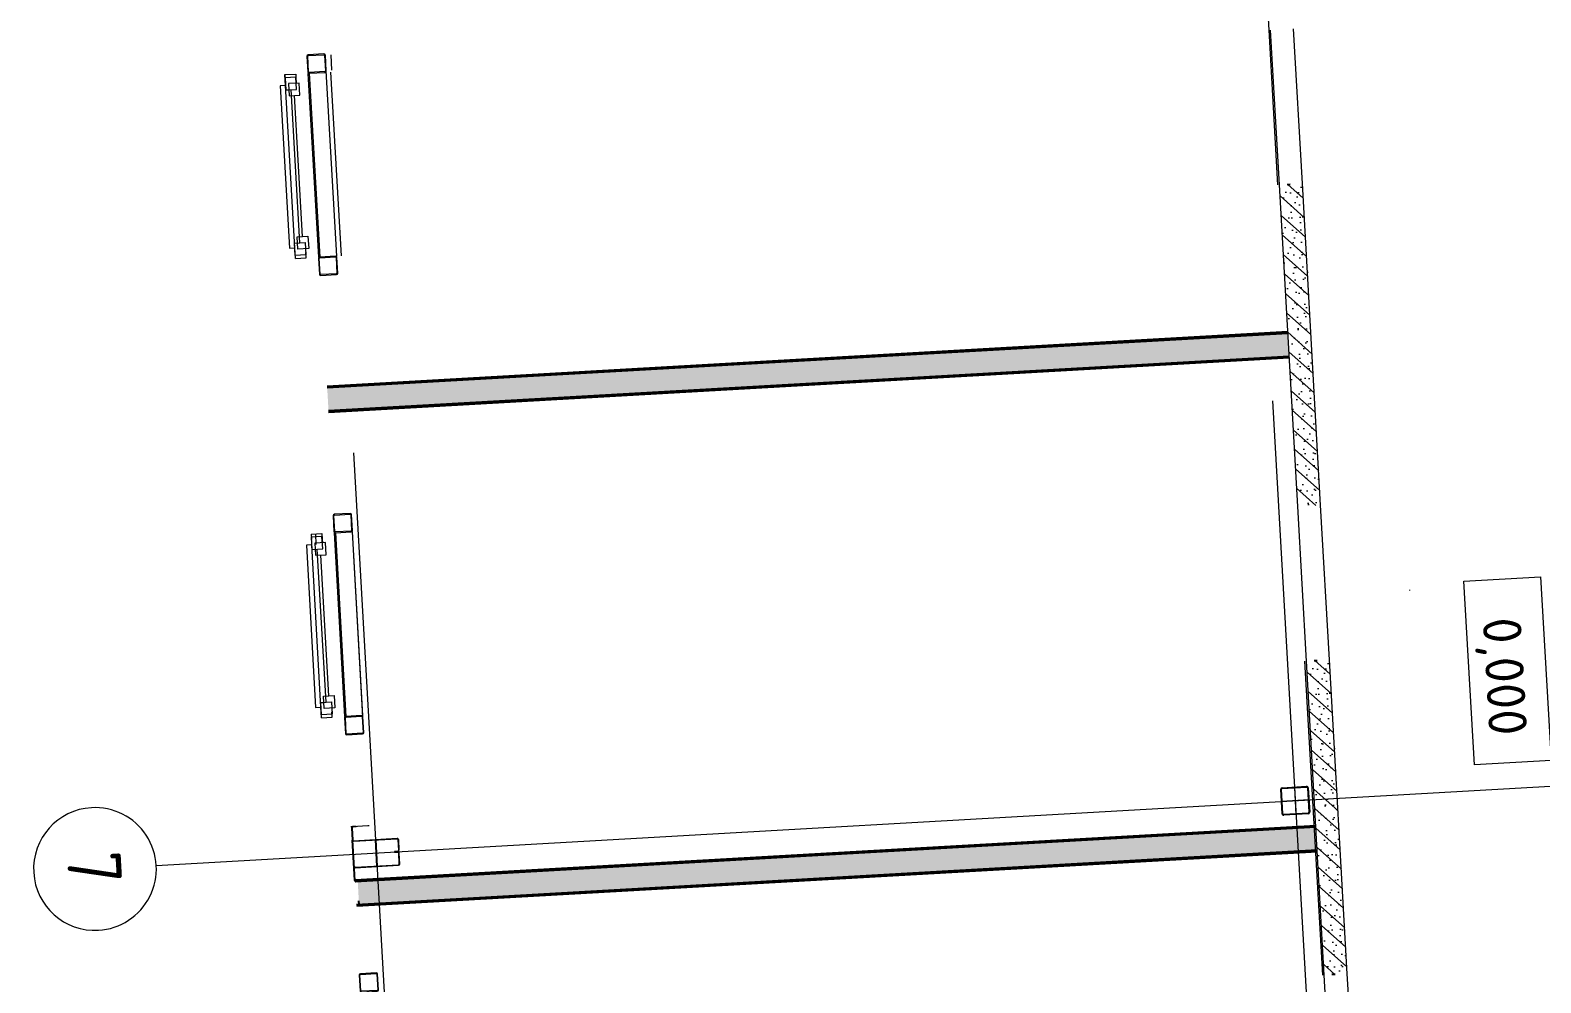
# Model space of a CAD drawing. Header units: metres. Extents: x 107714.6 to 107779.2, y 110780.1 to 110851.4.
# Drawn here: x 107762.58 to 107772.43, y 110817.87 to 110824.08 of the extents above; entities that cross this region are included whole.
import ezdxf

# ---------------------------------------------------------------- set-up
doc = ezdxf.new("R2010")
doc.units = ezdxf.units.M
for name, pattern in [('_ШПТ__20_т__2_5__Линия сетки', [25, 20, -2.5, 0, -2.5]), ('CENTER', [50.8, 31.75, -6.35, 6.35, -6.35]), ('GOST2.303 5', [24, 20, -1.5, 1, -1.5]), ('невидимаяX2', [19.05, 12.7, -6.35])]:
    doc.linetypes.add(name, pattern=pattern)
doc.layers.add('_1-1_ Внутренние стены', color=7, linetype='Continuous')
doc.layers.add('Вспомогательные', color=6, linetype='Continuous', plot=False)
for name, color, linetype, lineweight in [('Высотные отметки', 7, 'Continuous', 9), ('ОСИ', 251, 'CENTER', 18), ('Размерные', 45, 'Continuous', 15), ('Стены', 7, 'Continuous', 18), ('Типовые аннотации', 7, 'Continuous', 18)]:
    doc.layers.add(name, color=color, linetype=linetype, lineweight=lineweight)
for name, color, linetype, lineweight, true_color in [('Каркас несущий', 7, 'Continuous', 18, 0x800040), ('Каркас_Импост', 7, 'Continuous', 9, 0x804000), ('Несущие колонны', 7, 'Continuous', 18, 0x800040), ('Окна', 7, 'Continuous', 9, 0x0080c0), ('Отлив', 7, 'Continuous', 9, 0x008080)]:
    doc.layers.add(name, color=color, linetype=linetype, lineweight=lineweight, true_color=true_color)
doc.styles.add('GOST 2.304 type A', font='isocpeur.ttf')
doc.styles.add('GOST Common', font='GOST_Common.ttf', dxfattribs={"width": 0.9, "height": 350})

# ---------------------------------------------------------------- blocks, each defined once
blk = doc.blocks.new('102_Окно_1Створка_Ф_ГОСТ23166-99 - 1160х1750_1170_h-1445330-_О__L1_0_000_')
at = {"layer": 'Каркас_Импост', "color": 7, "lineweight": 18}
for p, q in [((-638.1, 475), (-638.1, 405)), ((-638.1, 475), (-603.1, 475)), ((-638.1, 405), (-603.1, 405)), ((-618.1, 475), (-538.1, 475)), ((-618.1, 405), (-618.1, 475)), ((-618.1, 475), (-538.1, 475)), ((-618.1, 405), (-618.1, 475)), ((-538.1, 405), (-618.1, 405)), ((-578.1, 405), (-618.1, 405)), ((-578.1, 385), (-578.1, 455)), ((-578.1, 455), (-498.1, 455)), ((-538.1, 475), (-538.1, 405)), ((-538.1, 475), (-538.1, 455)), ((-538.1, 440), (461.9, 440)), ((-498.1, 455), (-498.1, 385)), ((-498.1, 420), (421.9, 420)), ((421.9, 455), (421.9, 385)), ((501.9, 455), (421.9, 455)), ((541.9, 475), (461.9, 475)), ((461.9, 475), (461.9, 405)), ((461.9, 475), (461.9, 455)), ((541.9, 475), (461.9, 475)), ((461.9, 405), (541.9, 405)), ((501.9, 385), (501.9, 455)), ((541.9, 405), (501.9, 405)), ((561.9, 475), (526.9, 475)), ((561.9, 405), (526.9, 405)), ((541.9, 405), (541.9, 475)), ((541.9, 405), (541.9, 475)), ((561.9, 475), (561.9, 405)), ((-498.1, 385), (-578.1, 385)), ((421.9, 385), (501.9, 385))]:
    blk.add_line(p, q, dxfattribs=at)
at = {"layer": 'Отлив', "color": 7}
for p, q in [((491.9, 510), (-568.1, 510)), ((-568.1, 510), (-568.1, 475)), ((491.9, 475), (491.9, 510)), ((-568.1, 475), (491.9, 475))]:
    blk.add_line(p, q, dxfattribs=at)
blk = doc.blocks.new('243_КолоннаНесущая_Труба_ГОСТ 30245-2003 - 120x120x5-1251786-_О__L1_0_000_')
at = {"layer": 'Несущие колонны', "color": 7, "lineweight": 5}
for p, q in [((-60, 51), (-60, -51)), ((-55, -51), (-55, 51)), ((51, 60), (-51, 60)), ((-51, 55), (51, 55)), ((55, 51), (55, -51)), ((60, -51), (60, 51)), ((51, -55), (-51, -55)), ((-51, -60), (51, -60))]:
    blk.add_line(p, q, dxfattribs=at)
for centre, radius, start, end in [((-51, 51), 9, 90, 180), ((-51, 51), 4, 90, 180), ((51, 51), 9, 0, 90), ((51, 51), 4, 0, 90), ((-51, -51), 9, 180, 270), ((-51, -51), 4, 180, 270), ((51, -51), 9, 270, 360), ((51, -51), 4, 270, 0)]:
    blk.add_arc(centre, radius, start, end, dxfattribs=at)
blk = doc.blocks.new('Ось сетки - Круг_Ø8 мм-6577-_О__L1_0_000_')
at = {"layer": 'ОСИ', "lineweight": 20}
for start, end in [(360, 180), (180, 360)]:
    blk.add_arc((0, 0), 4, start, end, dxfattribs=at)
blk = doc.blocks.new('Высотные отметки - Рамка-5093-_О__L1_0_000_')
at = {"layer": 'Типовые аннотации', "lineweight": 9}
for p, q in [((-6, 0), (-6, 5)), ((-6, 5), (6, 5)), ((6, 5), (6, 0)), ((6, 0), (-6, 0))]:
    blk.add_line(p, q, dxfattribs=at)
blk = doc.blocks.new('к4')
at = {"color": 0, "linetype": 'Continuous', "lineweight": 5, "ltscale": 150}
for p, q in [((4150617.8, 536776.2), (4150777.8, 536776.2)), ((4150617.8, 536771.2), (4150777.8, 536771.2)), ((4150607.8, 536606.2), (4150607.8, 536766.2)), ((4150612.8, 536606.2), (4150612.8, 536766.2)), ((4150782.8, 536766.2), (4150782.8, 536606.2)), ((4150787.8, 536766.2), (4150787.8, 536606.2)), ((4150777.8, 536601.2), (4150617.8, 536601.2)), ((4150777.8, 536596.2), (4150617.8, 536596.2))]:
    blk.add_line(p, q, dxfattribs=at)
at = {"color": 0, "linetype": 'GOST2.303 5', "lineweight": 5, "ltscale": 150}
for p, q in [((4150697.8, 536778.2), (4150697.8, 536594.2)), ((4150605.8, 536686.2), (4150789.8, 536686.2))]:
    blk.add_line(p, q, dxfattribs=at)
at = {"color": 0, "linetype": 'Continuous', "lineweight": 5, "ltscale": 150}
for centre, radius, start, end in [((4150617.8, 536766.2), 10, 90, 180), ((4150617.8, 536766.2), 5, 90, 180), ((4150777.8, 536766.2), 10, 0, 90), ((4150777.8, 536766.2), 5, 0, 90), ((4150617.8, 536606.2), 10, 180, 270), ((4150617.8, 536606.2), 5, 180, 270), ((4150777.8, 536606.2), 5, 270, 0), ((4150777.8, 536606.2), 10, 270, 0)]:
    blk.add_arc(centre, radius, start, end, dxfattribs=at)
at = {"layer": 'Вспомогательные', "color": 0, "lineweight": 5, "ltscale": 10}
blk.add_line((4150612.8, 536686.2), (4150782.8, 536686.2), dxfattribs=at)
blk = doc.blocks.new('к3')
at = {"color": 0, "linetype": 'ByBlock', "lineweight": -2, "ltscale": 200}
for p, q in [((4147417.8, 542805.7), (4147417.8, 542828.2)), ((4147417.8, 542805.7), (4147420.8, 542805.7)), ((4147420.8, 542805.7), (4147420.8, 542828.2)), ((4147425.8, 542836.2), (4147504.8, 542836.2)), ((4147425.8, 542833.2), (4147504.8, 542833.2)), ((4147509.8, 542828.2), (4147509.8, 542544.2)), ((4147512.8, 542828.2), (4147512.8, 542544.2)), ((4147682.8, 542828.2), (4147682.8, 542544.2)), ((4147685.8, 542828.2), (4147685.8, 542544.2)), ((4147769.8, 542836.2), (4147690.8, 542836.2)), ((4147769.8, 542833.2), (4147690.8, 542833.2)), ((4147774.8, 542805.7), (4147774.8, 542828.2)), ((4147777.8, 542805.7), (4147774.8, 542805.7)), ((4147777.8, 542805.7), (4147777.8, 542828.2)), ((4147517.8, 542539.2), (4147588.8, 542539.2)), ((4147517.8, 542536.2), (4147588.8, 542536.2)), ((4147593.8, 542544.2), (4147593.8, 542566.7)), ((4147593.8, 542566.7), (4147596.8, 542566.7)), ((4147596.8, 542544.2), (4147596.8, 542566.7)), ((4147598.8, 542544.2), (4147598.8, 542566.7)), ((4147601.8, 542566.7), (4147598.8, 542566.7)), ((4147601.8, 542544.2), (4147601.8, 542566.7)), ((4147677.8, 542539.2), (4147606.8, 542539.2)), ((4147677.8, 542536.2), (4147606.8, 542536.2))]:
    blk.add_line(p, q, dxfattribs=at)
for centre, radius, start, end in [((4147425.8, 542828.2), 8, 90, 180), ((4147425.8, 542828.2), 5, 90, 180), ((4147504.8, 542828.2), 8, 0, 90), ((4147504.8, 542828.2), 5, 0, 90), ((4147690.8, 542828.2), 8, 90, 180), ((4147690.8, 542828.2), 5, 90, 180), ((4147769.8, 542828.2), 8, 0, 90), ((4147769.8, 542828.2), 5, 0, 90), ((4147517.8, 542544.2), 8, 180, 270), ((4147517.8, 542544.2), 5, 180, 270), ((4147588.8, 542544.2), 8, 270, 0), ((4147588.8, 542544.2), 5, 270, 0), ((4147606.8, 542544.2), 8, 180, 270), ((4147606.8, 542544.2), 5, 180, 270), ((4147677.8, 542544.2), 5, 270, 0), ((4147677.8, 542544.2), 8, 270, 0)]:
    blk.add_arc(centre, radius, start, end, dxfattribs=at)
at = {"layer": 'Вспомогательные', "color": 0, "ltscale": 10}
for p, q in [((4147690.3, 542836.2), (4147505.3, 542836.2)), ((4147682.8, 542686.2), (4147512.8, 542686.2))]:
    blk.add_line(p, q, dxfattribs=at)

msp = doc.modelspace()

# ---------------------------------------------------------------- hatches: boundary and pattern name
at = {"layer": '_1-1_ Внутренние стены', "linetype": 'Continuous', "lineweight": 0, "true_color": 0x000000}
h = msp.add_hatch(dxfattribs=at)
h.set_pattern_fill('ГАЗОБЕТОН_0004', color=18, scale=0.001, angle=-86.74695, style=0, pattern_type=2)
h.set_pattern_definition([(318.25305, (107762.66127, 110779.410535), (0.05992578, 0.06714835), []), (3.25305, (107762.721195, 110779.47768), (-0.00459642, 0.08086948), [0, -0.054, 0, -0.081]), (68.25305, (107762.78834, 110779.41776), (0.07523517, -0.03001115), [0, -0.0396, 0, -0.0684])])
h.paths.add_polyline_path([(107770.8717, 110823.0785), (107770.7219, 110823.07), (107770.8411, 110820.9734), (107770.9909, 110820.9819)])
h = msp.add_hatch(dxfattribs=at)
h.set_pattern_fill('ГАЗОБЕТОН_0004', color=18, scale=0.001, angle=-86.74695, style=0, pattern_type=2)
h.set_pattern_definition([(318.25305, (107759.57838, 110778.26375), (0.05992578, 0.06714835), []), (3.25305, (107759.6383, 110778.330894), (-0.00459642, 0.08086948), [0, -0.054, 0, -0.081]), (68.25305, (107759.70545, 110778.27097), (0.07523517, -0.03001115), [0, -0.0396, 0, -0.0684])])
h.paths.add_polyline_path([(107764.5161, 110821.7457), (107770.777, 110822.1016), (107770.7855, 110821.9518), (107764.5246, 110821.596)])
h = msp.add_hatch(dxfattribs=at)
h.set_pattern_fill('ГАЗОБЕТОН_0004', color=18, scale=0.001, angle=-86.74695, style=0, pattern_type=2)
h.set_pattern_definition([(318.25305, (107762.83775, 110776.30555), (0.05992578, 0.06714835), []), (3.25305, (107762.897675, 110776.372695), (-0.00459642, 0.08086948), [0, -0.054, 0, -0.081]), (68.25305, (107762.96482, 110776.31277), (0.07523517, -0.03001115), [0, -0.0396, 0, -0.0684])])
h.paths.add_polyline_path([(107771.0482, 110819.9735), (107770.8984, 110819.965), (107771.0147, 110817.9183), (107771.1645, 110817.9268)])
h = msp.add_hatch(dxfattribs=at)
h.set_pattern_fill('ГАЗОБЕТОН_0004', color=18, scale=0.001, angle=-86.74695, style=0, pattern_type=2)
h.set_pattern_definition([(318.25305, (107759.77736, 110775.04485), (0.05992578, 0.06714835), []), (3.25305, (107759.83728, 110775.112), (-0.00459642, 0.08086948), [0, -0.054, 0, -0.081]), (68.25305, (107759.90443, 110775.05207), (0.07523517, -0.03001115), [0, -0.0396, 0, -0.0684])])
h.paths.add_polyline_path([(107764.7151, 110818.5268), (107770.96, 110818.8818), (107770.9685, 110818.732), (107764.7236, 110818.3771)])

# ---------------------------------------------------------------- linework, layer by layer
for points in [[(107770.7718, 110823.0728), (107770.7918, 110823.074)], [(107770.7718, 110823.0728), (107770.7918, 110823.074)], [(107770.7764, 110822.1116), (107764.5155, 110821.7557)], [(107770.777, 110822.1016), (107764.5161, 110821.7457)], [(107770.777, 110822.1016), (107764.5161, 110821.7457)], [(107770.7855, 110821.9518), (107764.5246, 110821.596)], [(107770.7855, 110821.9518), (107764.5246, 110821.596)], [(107770.7861, 110821.9418), (107764.5252, 110821.586)], [(107770.9483, 110819.9679), (107770.9683, 110819.969)], [(107770.9483, 110819.9679), (107770.9683, 110819.969)], [(107770.9594, 110818.8918), (107764.6985, 110818.5359)], [(107770.96, 110818.8818), (107764.6991, 110818.5259)], [(107770.96, 110818.8818), (107764.6991, 110818.5259)], [(107770.9685, 110818.732), (107764.7076, 110818.3762)], [(107770.9685, 110818.732), (107764.7076, 110818.3762)], [(107770.9691, 110818.722), (107764.7082, 110818.3662)], [(107764.7236, 110818.3771), (107764.7222, 110818.402)], [(107764.7236, 110818.3771), (107764.7222, 110818.402)], [(107771.0846, 110817.9223), (107771.0647, 110817.9212)], [(107771.0846, 110817.9223), (107771.0647, 110817.9212)]]:
    msp.add_lwpolyline(points)
at = {"layer": 'Высотные отметки'}
msp.add_line((107771.5726, 110820.4258), (107771.5724, 110820.4301), dxfattribs=at)
at = {"layer": 'Каркас несущий', "color": 7}
for p, q in [((107764.3905, 110823.7969), (107764.4586, 110822.5988)), ((107764.5784, 110822.6056), (107764.5098, 110823.8127)), ((107764.5607, 110820.8017), (107764.6288, 110819.6037)), ((107764.7491, 110819.6015), (107764.6805, 110820.8085)), ((107764.6787, 110818.8853), (107764.6697, 110818.8848)), ((107764.7805, 110818.8911), (107764.6787, 110818.8853)), ((107764.7895, 110818.8916), (107764.7805, 110818.8911))]:
    msp.add_line(p, q, dxfattribs=at)
at = {"layer": 'ОСИ', "linetype": '_ШПТ__20_т__2_5__Линия сетки'}
for p, q in [((107769.2524, 110846.7221), (107771.9455, 110799.3395)), ((107763.2621, 110846.3817), (107765.9552, 110798.999)), ((107763.4017, 110818.6325), (107778.1362, 110819.4699))]:
    msp.add_line(p, q, dxfattribs=at)
at = {"layer": 'Стены', "lineweight": 18}
for points in [[(107770.6546, 110824.0778), (107770.5426, 110826.0496)], [(107770.8411, 110820.9734), (107770.7219, 110823.07)], [(107770.9909, 110820.9819), (107770.8717, 110823.0785)], [(107771.0048, 110817.9178), (107770.8884, 110819.9645)], [(107771.0147, 110817.9183), (107770.8984, 110819.965)], [(107771.1645, 110817.9268), (107771.0482, 110819.9735)]]:
    msp.add_lwpolyline(points, dxfattribs=at)
at = {"layer": 'Стены', "linetype": 'невидимаяX2'}
for points in [[(107770.7119, 110823.0694), (107770.6546, 110824.0778)], [(107770.7219, 110823.07), (107770.6646, 110824.0784)], [(107770.8717, 110823.0785), (107770.8144, 110824.0869)], [(107770.8984, 110819.965), (107770.8411, 110820.9734)], [(107771.0482, 110819.9735), (107770.9909, 110820.9819)], [(107771.0721, 110816.9099), (107771.0147, 110817.9183)], [(107771.2218, 110816.9185), (107771.1645, 110817.9268)]]:
    msp.add_lwpolyline(points, dxfattribs=at)
at = {"layer": 'Стены'}
for points in [[(107764.2446, 110823.7185), (107764.2406, 110823.7884)], [(107764.3995, 110823.7974), (107764.4676, 110822.5993)], [(107764.6083, 110822.6073), (107764.5402, 110823.8054)], [(107764.3087, 110822.5903), (107764.3048, 110822.6602)], [(107764.5697, 110820.8022), (107764.6378, 110819.6042)], [(107764.7486, 110819.6105), (107764.6805, 110820.8085)], [(107764.4449, 110820.725), (107764.4409, 110820.7949)], [(107764.4791, 110819.5952), (107764.4751, 110819.665)]]:
    msp.add_lwpolyline(points, dxfattribs=at)

# ---------------------------------------------------------------- block references
at = {"layer": 'Высотные отметки', "lineweight": 20, "xscale": 0.09999999999999992, "yscale": 0.09999999999999992, "zscale": 0.09999999999999992, "rotation": 273.2530497448619}
msp.add_blockref('Высотные отметки - Рамка-5093-_О__L1_0_000_', (107771.959, 110819.8867), dxfattribs=at)
at = {"layer": 'Несущие колонны', "color": 7, "xscale": 0.0009999999999999998, "yscale": 0.0009999999999999998, "zscale": 0.0009999999999999998, "rotation": 273.2530497448619}
for p in [(107764.447, 110823.8602), (107764.5219, 110822.5423), (107764.6172, 110820.865), (107764.6921, 110819.5472), (107764.7875, 110817.8699)]:
    msp.add_blockref('243_КолоннаНесущая_Труба_ГОСТ 30245-2003 - 120x120x5-1251786-_О__L1_0_000_', p, dxfattribs=at)
at = {"layer": 'Окна', "color": 7, "xscale": 0.0009999999999999998, "yscale": 0.0009999999999999998, "zscale": 0.0009999999999999998, "rotation": 93.25304974486188}
for p in [(107764.7468, 110823.2543), (107764.9171, 110820.2592)]:
    msp.add_blockref('102_Окно_1Створка_Ф_ГОСТ23166-99 - 1160х1750_1170_h-1445330-_О__L1_0_000_', p, dxfattribs=at)
at = {"layer": 'ОСИ', "lineweight": 20, "xscale": 0.09999999999999992, "yscale": 0.09999999999999992, "zscale": 0.09999999999999992, "rotation": 273.2530497448619}
msp.add_blockref('Ось сетки - Круг_Ø8 мм-6577-_О__L1_0_000_', (107763.0024, 110818.6098), dxfattribs=at)
at = {"layer": 'Размерные', "color": 0, "xscale": 0.0009999999999999998, "yscale": 0.0009999999999999998, "zscale": 0.0009999999999999998}
for name, p, rotation in [('к4', (106999.4683, 114932.6092), 273.2530497448619), ('к3', (108542.0057, 106708.5946), 93.25304974486188)]:
    msp.add_blockref(name, p, dxfattribs=dict(at, rotation=rotation))

# ---------------------------------------------------------------- texts
at = {"layer": 'Высотные отметки', "insert": (107772.2953, 110820.2571), "char_height": 0.25, "width": 0.841764, "attachment_point": 1, "rotation": 273.25305, "line_spacing_factor": 1.022761, "style": 'GOST 2.304 type A'}
msp.add_mtext('0,000', dxfattribs=at)
at = {"layer": 'ОСИ', "insert": (107763.1682, 110818.7332), "char_height": 0.35, "width": 0.274177, "attachment_point": 1, "rotation": 273.25305, "style": 'GOST Common'}
msp.add_mtext('\\fGOST Common|b0|i0|c204|p34|;\\W.9;7', dxfattribs=at)

doc.saveas('drawing.dxf')
